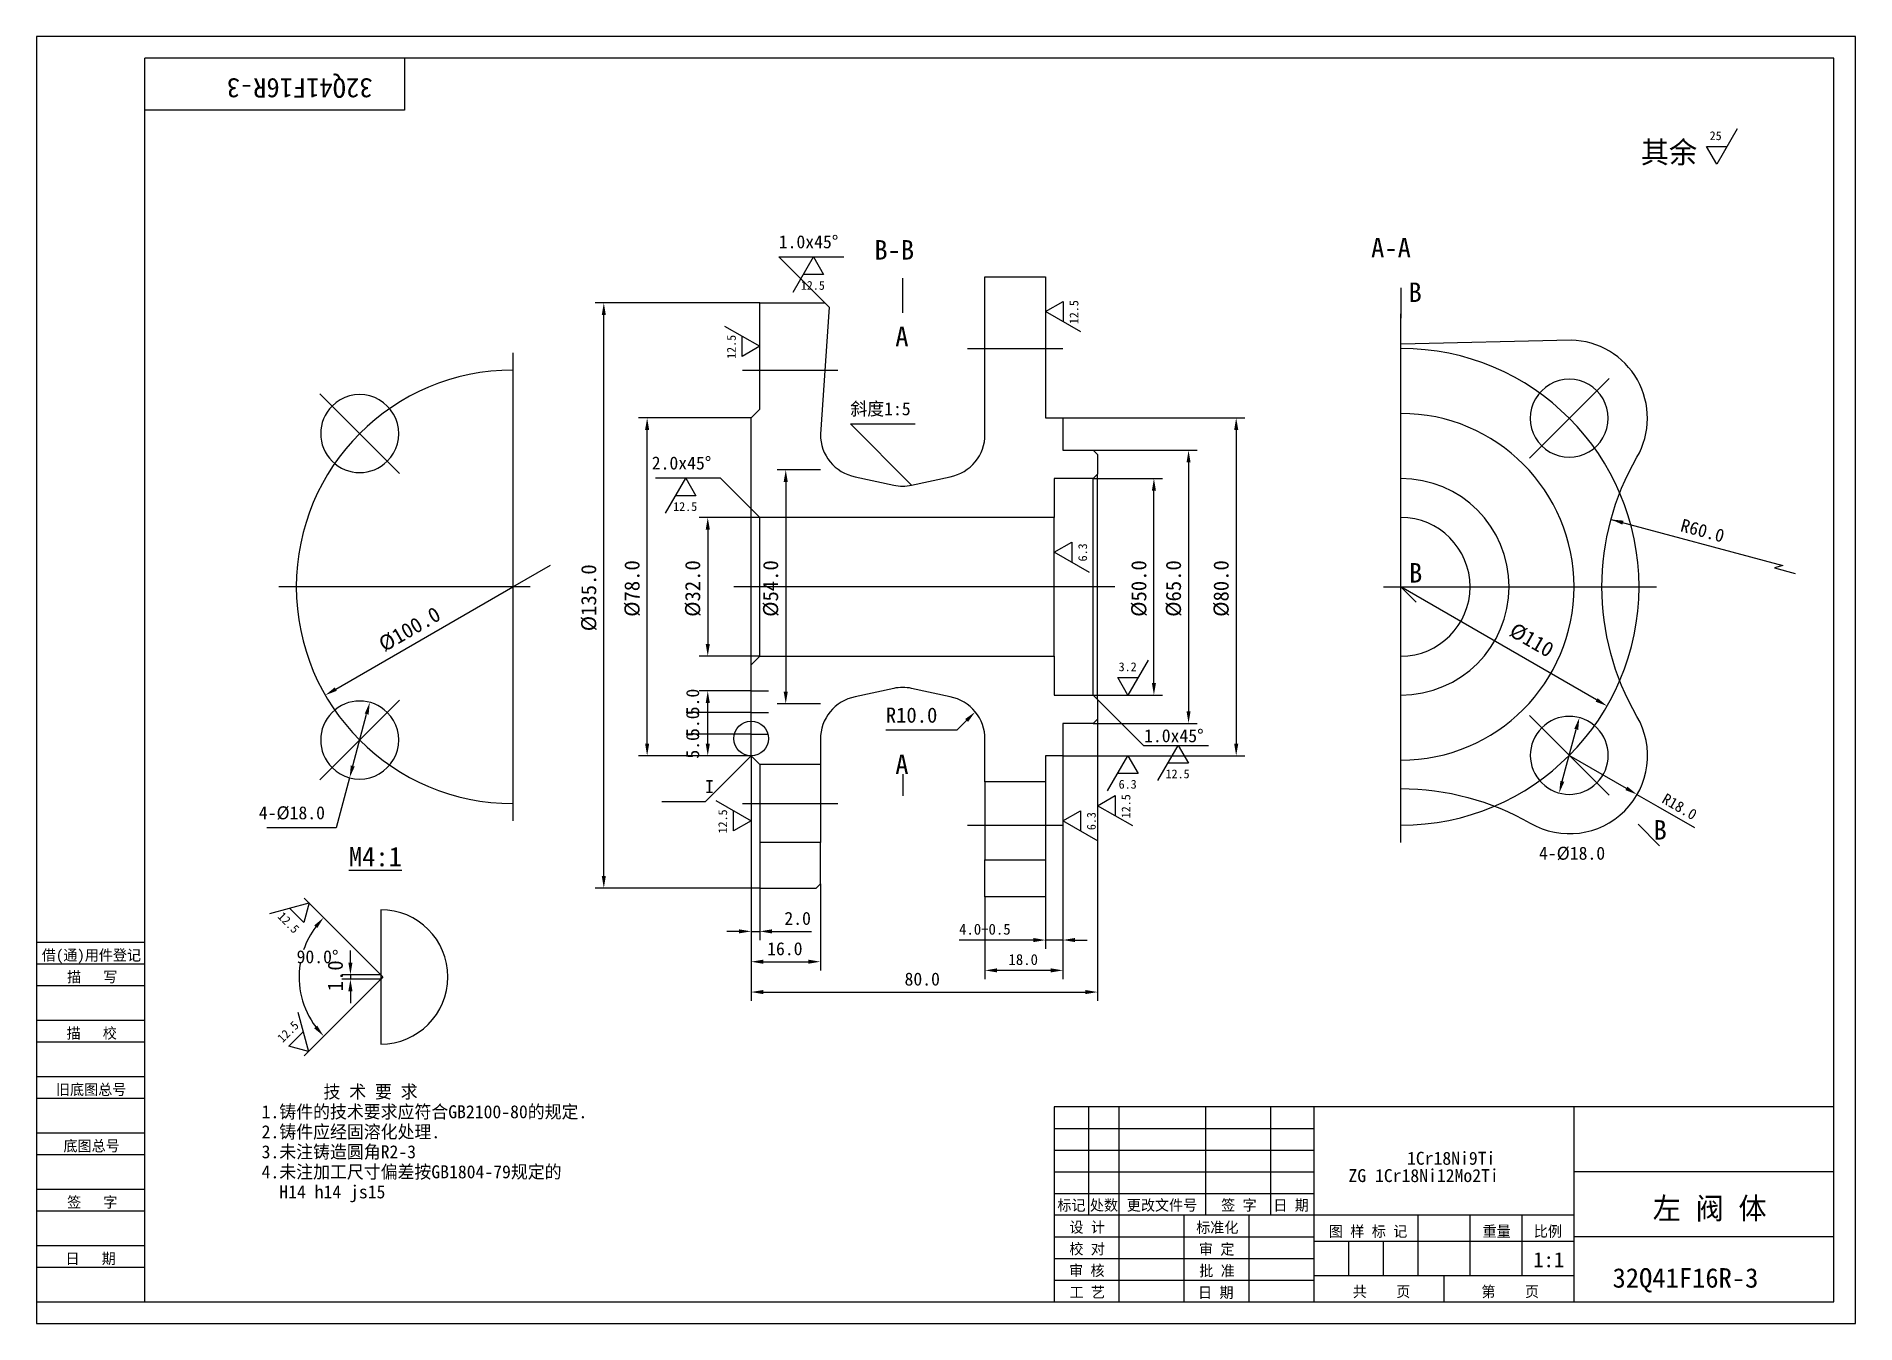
# Model space of a CAD drawing. Header units: metres. Extents: x 0 to 420, y 0 to 297.
import ezdxf

# ---------------------------------------------------------------- set-up
doc = ezdxf.new("R2010")
doc.units = ezdxf.units.M
for name, color, linetype in [('C', 6, 'Continuous'), ('D', 1, 'Continuous'), ('FL', 5, 'Continuous'), ('HA', 5, 'Continuous'), ('T', 7, 'Continuous'), ('TL', 4, 'Continuous')]:
    doc.layers.add(name, color=color, linetype=linetype)

# ---------------------------------------------------------------- blocks, each defined once
blk = doc.blocks.new('TUKUN3')
at = {"layer": 'FL'}
for p, q in [((420, 297), (0, 297)), ((0, 297), (0, 0)), ((420, 0), (420, 297)), ((0, 78), (25, 78)), ((0, 70), (25, 70)), ((0, 65), (25, 65)), ((0, 57), (25, 57)), ((0, 52), (25, 52)), ((243, 25), (243, 50)), ((250, 5), (250, 50)), ((270, 25), (270, 50)), ((285, 25), (285, 50)), ((0, 44), (25, 44)), ((235, 45), (295, 45)), ((0, 39), (25, 39)), ((235, 40), (295, 40)), ((235, 35), (295, 35)), ((0, 31), (25, 31)), ((235, 30), (295, 30)), ((0, 26), (25, 26)), ((280, 5), (280, 25)), ((0, 18), (25, 18)), ((235, 20), (295, 20)), ((0, 13), (25, 13)), ((235, 15), (295, 15)), ((235, 10), (295, 10)), ((0, 0), (420, 0))]:
    blk.add_line(p, q, dxfattribs=at)
at = {"layer": 'TL'}
for p, q in [((415, 292), (25, 292)), ((25, 5), (25, 292)), ((85, 292), (85, 280)), ((415, 5), (415, 292)), ((85, 280), (25, 280)), ((0, 88), (25, 88)), ((0, 83), (25, 83)), ((415, 50), (235, 50)), ((235, 50), (235, 5)), ((295, 5), (295, 50)), ((355, 5), (355, 50)), ((415, 35), (355, 35)), ((355, 25), (235, 25)), ((265, 5), (265, 25)), ((319, 11), (319, 25)), ((331, 11), (331, 25)), ((343, 11), (343, 25)), ((295, 19), (355, 19)), ((303, 11), (303, 19)), ((311, 11), (311, 19)), ((415, 20), (355, 20)), ((355, 11), (295, 11)), ((325, 5), (325, 11)), ((0, 5), (415, 5))]:
    blk.add_line(p, q, dxfattribs=at)
at = {"layer": 'T'}
for s, p in [('借(通)用件登记', (1.26, 83.76)), ('描   写', (7.09, 78.76)), ('描   校', (6.98, 65.76)), ('旧底图总号', (4.52, 52.76)), ('底图总号', (6.25, 39.76)), ('签   字', (7.1, 26.76)), ('标记', (235.71, 26.07)), ('处数', (243.22, 26.07)), ('更改文件号', (251.75, 26.07)), ('签 字', (273.53, 26.07)), ('日 期', (285.57, 26.07)), ('设 计', (238.5, 20.99)), ('标准化', (267.77, 20.93)), ('图 样 标 记', (298.4, 20.04)), ('重量', (333.88, 20.04)), ('比例', (345.7, 20.04)), ('校 对', (238.48, 15.99)), ('审 定', (268.39, 15.93)), ('日   期', (6.72, 13.76)), ('审 核', (238.41, 10.99)), ('批 准', (268.46, 10.93)), ('工 艺', (238.52, 5.99)), ('日 期', (268.18, 5.93)), ('共    页', (303.91, 6.13)), ('第    页', (333.62, 6.13))]:
    blk.add_text(s, height=2.5, dxfattribs=at).set_placement(p)

msp = doc.modelspace()

# ---------------------------------------------------------------- linework, layer by layer
at = {"layer": 'C'}
for points in [[(315, 111), (315, 233)], [(110, 224), (110, 116)], [(215, 225), (237, 225)], [(163, 220), (185, 220)], [(65.45, 214.55), (83.84, 196.16)], [(344.7, 199.7), (363.08, 218.08)], [(114, 170), (56, 170)], [(249, 170), (161, 170)], [(311, 170), (374, 170)], [(83.84, 143.84), (65.45, 125.45)], [(165, 146), (169, 146)], [(165, 141), (169, 141)], [(344.7, 140.3), (363.08, 121.92)], [(165, 136), (169, 136)], [(163, 120), (185, 120)], [(215, 115), (237, 115)]]:
    msp.add_lwpolyline(points, dxfattribs=at)
at = {"layer": 'D'}
for p, q in [((392.64, 275.64), (387.95, 267.53)), ((387.95, 267.53), (385.61, 271.58)), ((385.61, 271.58), (390.29, 271.58)), ((182, 235.5), (171.39, 246.11)), ((171.39, 246.11), (186.39, 246.11)), ((174.71, 237.99), (179.39, 246.11)), ((179.39, 246.11), (181.74, 242.05)), ((181.74, 242.05), (177.05, 242.05)), ((167, 235.5), (129, 235.5)), ((233, 233.5), (237.06, 235.84)), ((237.06, 235.84), (237.06, 231.16)), ((131, 103.3), (131, 232.7)), ((241.11, 228.82), (233, 233.5)), ((158.89, 230.18), (167, 225.5)), ((162.94, 223.16), (162.94, 227.84)), ((167, 225.5), (162.94, 223.16)), ((165, 209), (139, 209)), ((141, 133.8), (141, 206.2)), ((202.06, 193.43), (187.92, 207.58)), ((187.92, 207.58), (202.92, 207.58)), ((237, 209), (279, 209)), ((277, 206.2), (277, 133.8)), ((244, 201.5), (268, 201.5)), ((266, 198.7), (266, 141.3)), ((157.93, 195.07), (142.93, 195.07)), ((145.25, 186.96), (149.93, 195.07)), ((149.93, 195.07), (152.27, 191.02)), ((165, 188), (157.93, 195.07)), ((181, 197), (171, 197)), ((173, 194.2), (173, 145.8)), ((244, 195), (260, 195)), ((152.27, 191.02), (147.59, 191.02)), ((258, 147.8), (258, 192.2)), ((167, 186), (153, 186)), ((363.58, 185.53), (403.19, 174.92)), ((155, 183.2), (155, 156.8)), ((235, 178), (239.06, 180.34)), ((243.11, 173.32), (235, 178)), ((239.06, 180.34), (239.06, 175.66)), ((110, 170), (118.66, 175)), ((403.19, 174.92), (401.25, 174.4)), ((401.25, 174.4), (406.08, 173.11)), ((69.12, 146.4), (110, 170)), ((360.21, 143.9), (315, 170)), ((167, 154), (153, 154)), ((256.68, 153.11), (252, 145)), ((252, 145), (249.66, 149.06)), ((249.66, 149.06), (254.34, 149.06)), ((165, 146), (153, 146)), ((155, 133.8), (155, 143.2)), ((181, 143), (171, 143)), ((244, 145), (260, 145)), ((245, 144), (255.61, 133.39)), ((73.04, 128.66), (76.25, 140.63)), ((165, 141), (150, 141)), ((214.75, 139.16), (212.49, 136.9)), ((245, 139.5), (245, 74.5)), ((165, 136), (150, 136)), ((209.69, 136.9), (196.1, 136.9)), ((212.49, 136.9), (209.69, 136.9)), ((244, 138.5), (268, 138.5)), ((352.29, 125.12), (355.5, 137.1)), ((165, 131), (139, 131)), ((165, 131), (153, 131)), ((165, 131), (154.39, 120.39)), ((165, 131), (165, 88.5)), ((165, 131), (165, 81.5)), ((165, 131), (165, 74.5)), ((237, 131), (279, 131)), ((237, 131), (237, 86.5)), ((237, 131), (237, 79.5)), ((247.32, 122.89), (252, 131)), ((252, 131), (254.34, 126.94)), ((255.61, 133.39), (270.61, 133.39)), ((258.92, 125.28), (263.61, 133.39)), ((263.61, 133.39), (265.95, 129.34)), ((367.08, 123.49), (353.89, 131.11)), ((254.34, 126.94), (249.66, 126.94)), ((265.95, 129.34), (261.26, 129.34)), ((72.32, 125.95), (69.21, 114.36)), ((245, 119.5), (249.06, 121.84)), ((249.06, 121.84), (249.06, 117.16)), ((369.51, 122.09), (374.36, 119.29)), ((154.39, 120.39), (144.39, 120.39)), ((156.89, 120.68), (165, 116)), ((160.94, 113.66), (160.94, 118.34)), ((237, 116), (241.06, 118.34)), ((241.06, 118.34), (241.06, 113.66)), ((253.11, 114.82), (245, 119.5)), ((374.36, 119.29), (382.78, 114.43)), ((69.21, 114.36), (53.21, 114.36)), ((165, 116), (160.94, 113.66)), ((245.11, 111.32), (237, 116)), ((181, 101.5), (181, 81.5)), ((53.89, 94.63), (62.94, 97.06)), ((62.94, 97.06), (61.73, 92.53)), ((79.5, 80.5), (61.82, 98.18)), ((167, 100.5), (129, 100.5)), ((167, 100.5), (167, 88.5)), ((219, 98.5), (219, 79.5)), ((233, 98.5), (233, 86.5)), ((61.73, 92.53), (58.42, 95.85)), ((162.2, 90.5), (159.4, 90.5)), ((165, 90.5), (167, 90.5)), ((169.8, 90.5), (172.6, 90.5)), ((172.6, 90.5), (178.98, 90.5)), ((227.4, 88.5), (213.02, 88.5)), ((230.2, 88.5), (227.4, 88.5)), ((237, 88.5), (233, 88.5)), ((239.8, 88.5), (242.6, 88.5)), ((72.5, 83.3), (72.5, 86.1)), ((79.5, 80.5), (70.5, 80.5)), ((72.5, 80.5), (72.5, 79.5)), ((167.8, 83.5), (178.2, 83.5)), ((234.2, 81.5), (221.8, 81.5)), ((79.5, 79.5), (61.82, 61.82)), ((79.5, 79.5), (70.5, 79.5)), ((72.5, 76.7), (72.5, 73.9)), ((167.8, 76.5), (242.2, 76.5)), ((60.39, 71.86), (62.82, 62.82)), ((58.29, 64.03), (61.6, 67.34)), ((62.82, 62.82), (58.29, 64.03))]:
    msp.add_line(p, q, dxfattribs=at)
for start, end in [(143.3, 161.21), (170.92, 216.7)]:
    msp.add_arc((80, 80), 19.34, start, end, dxfattribs=at)
for points in [[(130.53, 232.7), (131.47, 232.7), (131, 235.5)], [(140.53, 206.2), (141.47, 206.2), (141, 209)], [(276.53, 206.2), (277.47, 206.2), (277, 209)], [(265.53, 198.7), (266.47, 198.7), (266, 201.5)], [(172.53, 194.2), (173.47, 194.2), (173, 197)], [(257.53, 192.2), (258.47, 192.2), (258, 195)], [(154.53, 183.2), (155.47, 183.2), (155, 186)], [(366.41, 185.26), (366.17, 184.35), (363.58, 185.53)], [(154.53, 156.8), (155.47, 156.8), (155, 154)], [(257.53, 147.8), (258.47, 147.8), (258, 145)], [(69.36, 146), (68.89, 146.8), (66.7, 145)], [(76.7, 140.51), (75.8, 140.75), (76.97, 143.34)], [(154.53, 143.2), (155.47, 143.2), (155, 146)], [(172.53, 145.8), (173.47, 145.8), (173, 143)], [(359.97, 143.5), (360.44, 144.3), (362.63, 142.5)], [(214.42, 139.49), (215.08, 138.83), (216.73, 141.14)], [(265.53, 141.3), (266.47, 141.3), (266, 138.5)], [(355.95, 136.98), (355.04, 137.22), (356.22, 139.8)], [(140.53, 133.8), (141.47, 133.8), (141, 131)], [(154.53, 133.8), (155.47, 133.8), (155, 131)], [(276.53, 133.8), (277.47, 133.8), (277, 131)], [(73.49, 128.54), (72.59, 128.78), (72.32, 125.95)], [(352.74, 125), (351.84, 125.24), (351.56, 122.42)], [(366.85, 123.09), (367.31, 123.9), (369.51, 122.09)], [(130.53, 103.3), (131.47, 103.3), (131, 100.5)], [(64.14, 91.87), (64.84, 91.26), (66.32, 93.68)], [(162.2, 90.97), (162.2, 90.03), (165, 90.5)], [(169.8, 90.97), (169.8, 90.03), (167, 90.5)], [(230.2, 88.97), (230.2, 88.03), (233, 88.5)], [(239.8, 88.97), (239.8, 88.03), (237, 88.5)], [(72.03, 83.3), (72.97, 83.3), (72.5, 80.5)], [(167.8, 83.97), (167.8, 83.03), (165, 83.5)], [(178.2, 83.97), (178.2, 83.03), (181, 83.5)], [(221.8, 81.97), (221.8, 81.03), (219, 81.5)], [(234.2, 81.97), (234.2, 81.03), (237, 81.5)], [(72.03, 76.7), (72.97, 76.7), (72.5, 79.5)], [(167.8, 76.97), (167.8, 76.03), (165, 76.5)], [(242.2, 76.97), (242.2, 76.03), (245, 76.5)], [(64.84, 68.74), (64.14, 68.13), (66.32, 66.32)]]:
    msp.add_solid(points, dxfattribs=at)
at = {"layer": 'HA'}
msp.add_circle((165, 135), 4, dxfattribs=at)
for centre, radius, start, end in [((315, 170), 55, 270, 90), ((110, 170), 50, 90, 270), ((79.5, 80), 15.5, 270, 90)]:
    msp.add_arc(centre, radius, start, end, dxfattribs=at)
at = {"layer": 'TL'}
for p, q in [((200, 233.22), (200, 241.22)), ((315.1, 231.97), (315.1, 238.97)), ((315, 170), (315, 175)), ((315, 170), (318.54, 166.46)), ((200, 126.78), (200, 121.78)), ((369.8, 115.2), (374.75, 110.25))]:
    msp.add_line(p, q, dxfattribs=at)
for points in [[(167, 186), (165, 188), (165, 209), (167, 211), (167, 235.5), (182, 235.5), (183, 234.5), (181, 205.2, 0.36), (189.04, 195.39), (197.94, 193.43, 0.1), (202.06, 193.43), (210.96, 195.39, 0.36), (219, 205.2), (219, 241.5), (233, 241.5), (233, 209), (237, 209), (237, 201.5), (244, 201.5), (245, 200.5), (245, 196), (244, 195), (235, 195), (235, 186), (167, 186)], [(315, 123.46, -0.13), (344.9, 115.48, 0.77), (369.52, 140.1, -0.27), (369.52, 199.9, 0.57), (354.3, 226.92), (315, 226)], [(181, 129), (167, 129), (167, 129), (165, 131), (165, 136), (165, 141), (165, 146), (165, 152), (167, 154), (235, 154), (235, 145), (244, 145), (245, 144), (245, 139.5), (244, 138.5), (237, 138.5), (237, 131), (233, 131), (233, 125), (219, 125), (219, 134.8, 0.36), (210.96, 144.61), (202.06, 146.57, 0.1), (197.94, 146.57), (189.04, 144.61, 0.36), (181, 134.8), (181, 129)]]:
    msp.add_lwpolyline(points, format="xyb", dxfattribs=at)
for points in [[(68.28, 211.72, 1), (81.01, 198.99, 1)], [(360.25, 215.25, 1), (347.53, 202.53, 1)], [(68.28, 128.28, 1), (81.01, 141.01, 1)], [(347.53, 137.47, 1), (360.25, 124.75, 1)]]:
    msp.add_lwpolyline(points, format="xyb", close=True, dxfattribs=at)
for points in [[(244, 145), (244, 195)], [(245, 144), (245, 196)], [(165, 152), (165, 188)], [(167, 154), (167, 186)], [(235, 154), (235, 186)], [(167, 129), (167, 111)], [(181, 129), (181, 111)], [(219, 125), (219, 107)], [(233, 125), (233, 107)], [(181, 111), (167, 111), (167, 100.5), (180, 100.5), (181, 101.5), (181, 111)], [(233, 107), (233, 98.5), (219, 98.5), (219, 107), (233, 107)], [(79.5, 95.5), (79.5, 80.5), (80, 80), (79.5, 79.5), (79.5, 64.5)], [(79.5, 80.5), (79.5, 79.5)]]:
    msp.add_lwpolyline(points, dxfattribs=at)
for radius in [40, 25, 16]:
    msp.add_arc((315, 170), radius, 270, 90, dxfattribs=at)

# ---------------------------------------------------------------- block references
at = {"layer": 'T'}
msp.add_blockref('TUKUN3', (0, 0), dxfattribs=at)

# ---------------------------------------------------------------- texts
at = {"layer": 'D'}
for s, height, rotation, p in [('32Q41F16R-3', 4.5, 180, (77.6, 287.33)), ('12.5', 2.04, 90, (240.57, 230.59)), ('12.5', 2.04, 90, (161.47, 222.59)), ('R60.0', 3, 345, (379.36, 182.86)), ('6.3', 2.04, 90, (242.57, 175.86)), ('%%C135.0', 3.5, 90, (129.25, 159.75)), ('%%C78.0', 3.5, 90, (139.25, 163.08)), ('%%C32.0', 3.5, 90, (153.25, 163.08)), ('%%C54.0', 3.5, 90, (171.25, 163.08)), ('%%c50.0', 3.5, 90, (256.25, 163.08)), ('%%c65.0', 3.5, 90, (264.25, 163.08)), ('%%c80.0', 3.5, 90, (275.25, 163.08)), ('%%c100.0', 3.5, 30, (80.33, 154.89)), ('%%c110', 3.5, 330, (339.75, 158.91)), ('5.0', 3, 90, (153, 140.36)), ('5.0', 3, 90, (153, 135.36)), ('5.0', 3, 90, (153, 130.36)), ('12.5', 2.04, 90, (252.57, 116.59)), ('R18.0', 2.5, 330, (375.06, 120.33)), ('12.5', 2.04, 90, (159.47, 113.09)), ('6.3', 2.04, 90, (244.57, 113.86)), ('12.5', 2.04, 315, (55.53, 93.77)), ('1.0', 3.5, 90, (70.75, 76.67)), ('12.5', 2.04, 45, (56.84, 64.67))]:
    msp.add_text(s, height=height, rotation=rotation, dxfattribs=at).set_placement(p)
for s, height, p in [('其余', 5, (370.42, 267.76)), ('25', 2.04, (386.3, 273.06)), ('1.0x45%%d', 3, (171.39, 248.11)), ('B-B', 4.5, (193.46, 245.5)), ('A-A', 4.5, (308.14, 246)), ('12.5', 2.04, (176.48, 238.53)), ('B', 4.5, (316.78, 235.71)), ('A', 4.5, (198.29, 225.5)), ('斜度1:5', 3, (187.92, 209.58)), ('2.0x45%%d', 3, (142.07, 197.07)), ('12.5', 2.04, (147.01, 187.5)), ('B', 4.5, (316.9, 170.98)), ('3.2', 2.04, (249.86, 150.53)), ('R10.0', 3.5, (196.1, 138.65)), ('1.0x45%%d', 3, (255.73, 134.14)), ('A', 4.5, (198.29, 126.78)), ('12.5', 2.04, (260.69, 125.82)), ('I', 3, (154.39, 122.39)), ('6.3', 2.04, (249.86, 123.43)), ('4-%%c18.0', 3, (51.35, 116.36)), ('B', 4.5, (373.34, 111.66)), ('%%UM4:1%%U', 4.5, (72.14, 105.5)), ('4-%%c18.0', 3, (346.9, 107.03)), ('2.0', 3, (172.69, 92)), ('4.0+0.5', 2.5, (213.02, 89.75)), ('90.0%%d', 3, (60.07, 83.14)), ('16.0', 3, (168.71, 85)), ('18.0', 2.5, (224.43, 82.75)), ('80.0', 3, (200.43, 78)), ('       技 术 要 求', 3, (52, 52)), ('1.铸件的技术要求应符合GB2100-80的规定.', 3, (52, 47.38)), ('2.铸件应经固溶化处理.', 3, (52, 42.76)), ('3.未注铸造圆角R2-3', 3, (52, 38.14)), ('1Cr18Ni9Ti', 3, (316.43, 36.65)), ('4.未注加工尺寸偏差按GB1804-79规定的', 3, (52, 33.52)), ('ZG 1Cr18Ni12Mo2Ti', 3, (302.92, 32.65)), ('  H14 h14 js15', 3, (52, 28.9)), ('左 阀 体', 5, (373.16, 24.09)), ('1:1', 3.5, (345.57, 13)), ('32Q41F16R-3', 4.5, (363.88, 8.29))]:
    msp.add_text(s, height=height, dxfattribs=at).set_placement(p)

doc.saveas('drawing.dxf')
